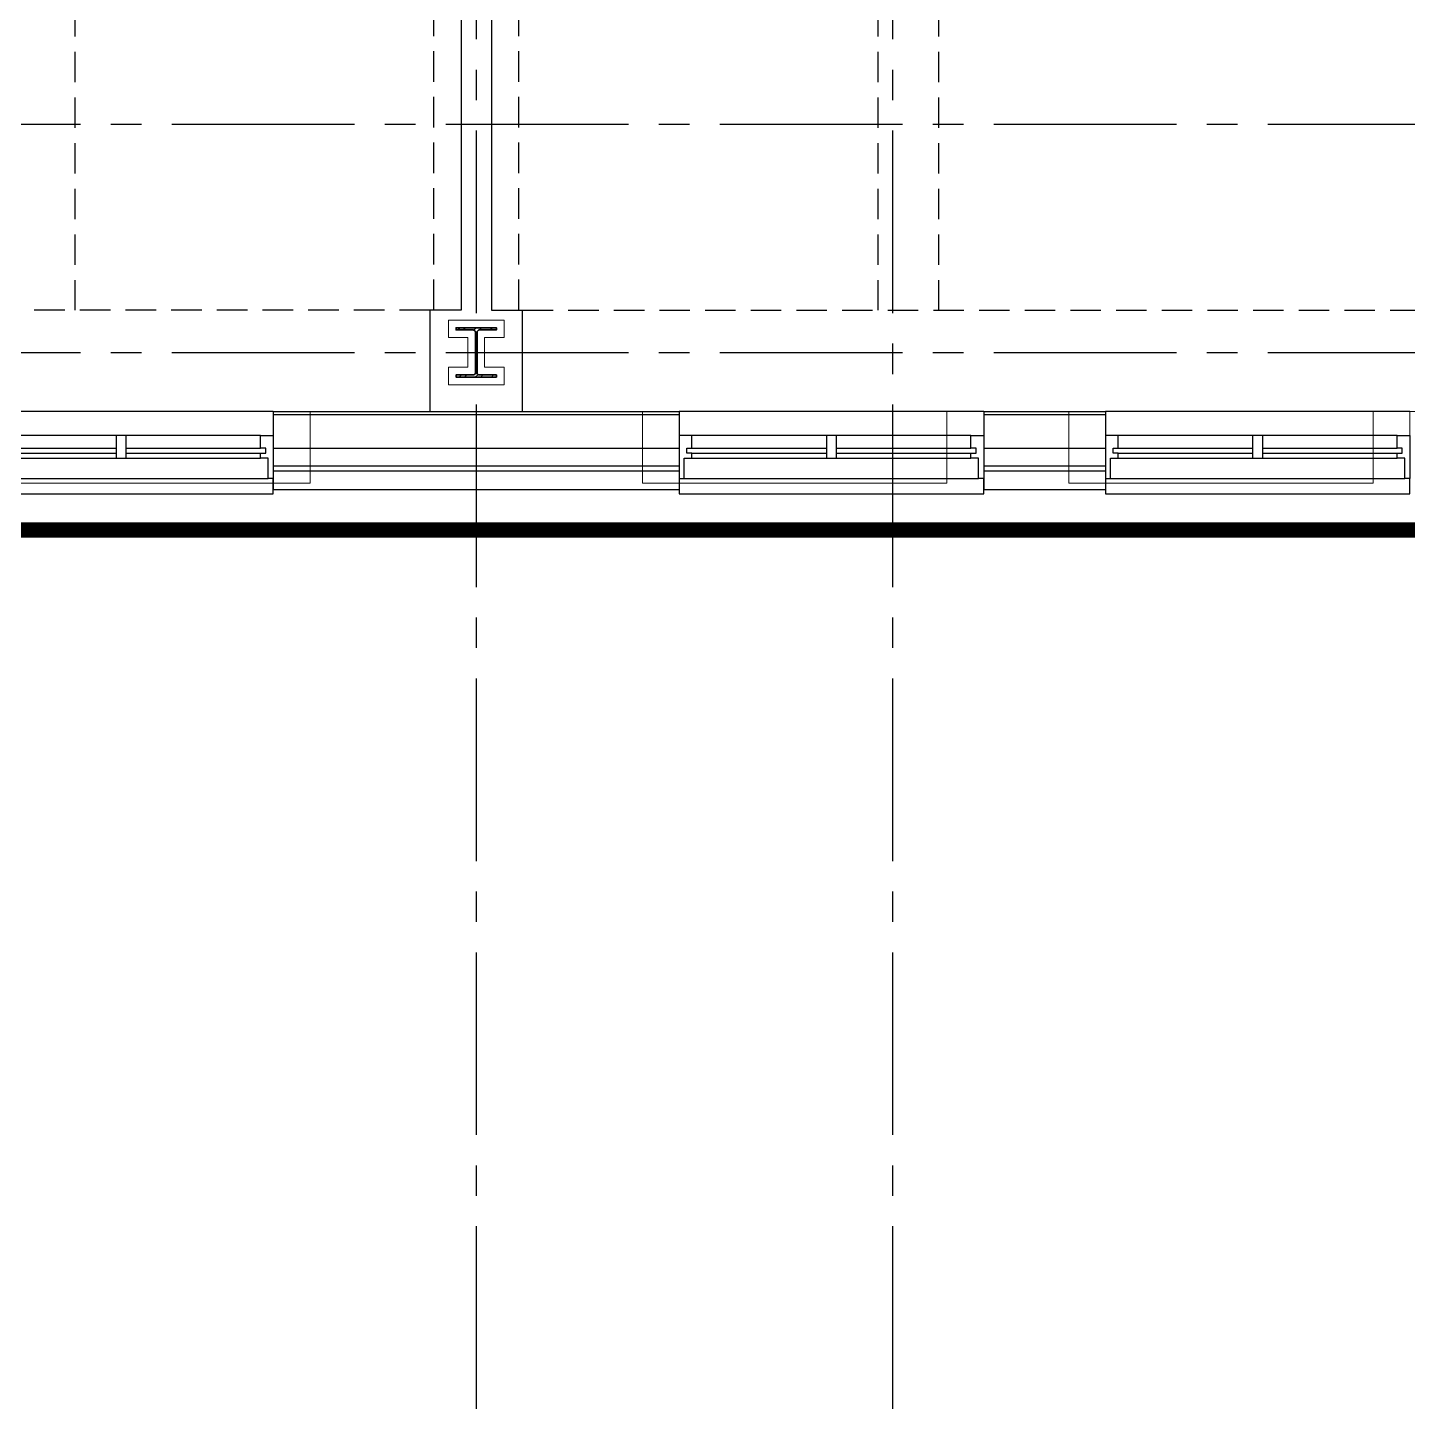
# Model space of a CAD drawing. Header units: inches. Extents: x 18000 to 22048, y 0 to 3165.
# Drawn here: x 19927.7 to 20199.6, y 632.2 to 908.2 of the extents above; entities that cross this region are included whole.
import ezdxf

# ---------------------------------------------------------------- set-up
doc = ezdxf.new("R2010")
doc.units = ezdxf.units.IN
doc.header["$LTSCALE"] = 48
doc.header["$MEASUREMENT"] = 0
for name, pattern in [('CENTER2', [1.125, 0.75, -0.125, 0.125, -0.125]), ('HIDDEN', [0.375, 0.25, -0.125]), ('HIDDEN2', [0.1875, 0.125, -0.0625]), ('PHANTOM2', [1.25, 0.625, -0.125, 0.125, -0.125, 0.125, -0.125])]:
    doc.linetypes.add(name, pattern=pattern)
for name, color, linetype in [('_0_Objects', 8, 'Continuous'), ('A-Flor-Soffit', 8, 'HIDDEN2'), ('A-Glaz', 8, 'Continuous'), ('A-Glaz-Sill', 8, 'Continuous'), ('A-Grid(3-32)', 8, 'CENTER2'), ('A-Site-Property', 8, 'PHANTOM2'), ('A-Wall-Full', 8, 'Continuous'), ('A-Wall-Hatch', 8, 'Continuous')]:
    doc.layers.add(name, color=color, linetype=linetype)
for name, color, linetype, lineweight in [('A-Detl-Hatch', 8, 'Continuous', 18), ('S-Detl-Hatch', 8, 'Continuous', 18), ('S-Detl-Wide', 8, 'Continuous', 35)]:
    doc.layers.add(name, color=color, linetype=linetype, lineweight=lineweight)
doc.layers.add('G-Anno-Nplt', color=8, linetype='Continuous', lineweight=18, plot=False)

# ---------------------------------------------------------------- blocks, each defined once
blk = doc.blocks.new('EXTERIOR WINDOW')
at = {"layer": 'A-Glaz'}
for p, q in [((3829.83, -10349.67), (3856.33, -10349.67)), ((3829.83, -10350.67), (3856.33, -10350.67)), ((3829.83, -10351.67), (3884.83, -10351.67)), ((3858.33, -10349.67), (3884.83, -10349.67)), ((3858.33, -10350.67), (3884.83, -10350.67))]:
    blk.add_line(p, q, dxfattribs=at)
for points in [[(3829.83, -10349.67), (3829.83, -10347.17), (3827.33, -10347.17), (3827.33, -10355.67), (3828.33, -10355.67), (3828.33, -10351.67), (3829.83, -10351.67), (3829.83, -10350.67), (3828.83, -10350.67), (3828.83, -10349.67), (3829.83, -10349.67)], [(3884.83, -10349.67), (3884.83, -10347.17), (3887.33, -10347.17), (3887.33, -10355.67), (3886.33, -10355.67), (3886.33, -10351.67), (3884.83, -10351.67), (3884.83, -10350.67), (3885.83, -10350.67), (3885.83, -10349.67), (3884.83, -10349.67)]]:
    blk.add_lwpolyline(points, dxfattribs=at)
blk.add_lwpolyline([(3858.33, -10347.17), (3856.33, -10347.17), (3856.33, -10351.67), (3858.33, -10351.67)], close=True, dxfattribs=at)
at = {"layer": 'A-Glaz-Sill'}
for p, q in [((3887.33, -10342.42), (3827.33, -10342.42)), ((3884.83, -10347.17), (3829.83, -10347.17)), ((3828.33, -10355.67), (3886.33, -10355.67))]:
    blk.add_line(p, q, dxfattribs=at)
blk.add_lwpolyline([(3827.33, -10355.67), (3827.33, -10358.67), (3887.33, -10358.67), (3887.33, -10355.67)], dxfattribs=at)
blk = doc.blocks.new('3RD FLOOR CORE & SHELL')
at = {"layer": 'A-Wall-Full'}
for p, q in [((-2039.5, -15209.38), (-2039.5, -15224.75)), ((-2039.5, -15209.38), (-1959.5, -15209.38)), ((-1959.5, -15209.34), (-1959.5, -15224.71)), ((-1899.5, -15209.34), (-1899.5, -15224.71)), ((-1899.5, -15209.38), (-1875.5, -15209.38)), ((-1875.5, -15209.34), (-1875.5, -15224.71)), ((-2039.5, -15224.75), (-1959.5, -15224.75)), ((-1899.5, -15224.75), (-1875.5, -15224.75))]:
    blk.add_line(p, q, dxfattribs=at)
at = {"layer": 'A-Wall-Hatch'}
for p, q in [((-2039.5, -15210), (-1959.5, -15210)), ((-1899.5, -15210), (-1875.5, -15210)), ((-2039.5, -15216.62), (-1959.5, -15216.62)), ((-1899.5, -15216.62), (-1875.5, -15216.62)), ((-2039.5, -15220.12), (-1959.5, -15220.12)), ((-2039.5, -15221.12), (-1959.5, -15221.12)), ((-1899.5, -15220.12), (-1875.5, -15220.12)), ((-1899.5, -15221.12), (-1875.5, -15221.12))]:
    blk.add_line(p, q, dxfattribs=at)
for p in [(-5926.83, -4866.95), (-5786.83, -4866.95), (-5702.83, -4866.95)]:
    blk.add_blockref('EXTERIOR WINDOW', p)
blk = doc.blocks.new('*U9')
at = {"layer": 'A-Detl-Hatch'}
h = blk.add_hatch(dxfattribs=at)
h.set_pattern_fill('ANSI32', color=256, scale=6, style=0)
h.set_pattern_definition([(45, (0, -4.865), (-1.591, 1.591), []), (45, (1.0607, -4.865), (-1.591, 1.591), [])])
edge = h.paths.add_edge_path()
edge.add_line((3.98, -9.73), (3.98, -9.295))
edge.add_line((3.98, -9.295), (0.645, -9.295))
edge.add_arc((0.645, -8.795), 0.5, 180, 270, ccw=False)
edge.add_line((0.145, -8.795), (0.145, -0.935))
edge.add_arc((0.645, -0.935), 0.5, 90, 180, ccw=False)
edge.add_line((0.645, -0.435), (3.98, -0.435))
edge.add_line((3.98, -0.435), (3.98, 0))
edge.add_line((3.98, 0), (-3.98, 0))
edge.add_line((-3.98, 0), (-3.98, -0.435))
edge.add_line((-3.98, -0.435), (-0.645, -0.435))
edge.add_arc((-0.645, -0.935), 0.5, 0, 90, ccw=False)
edge.add_line((-0.145, -0.935), (-0.145, -8.795))
edge.add_arc((-0.645, -8.795), 0.5, -90, 0, ccw=False)
edge.add_line((-0.645, -9.295), (-3.98, -9.295))
edge.add_line((-3.98, -9.295), (-3.98, -9.73))
edge.add_line((-3.98, -9.73), (3.98, -9.73))
at = {"linetype": 'ByBlock'}
blk.add_lwpolyline([(3.98, -9.73), (3.98, -9.295), (0.645, -9.295, -0.4142136), (0.145, -8.795), (0.145, -0.935, -0.4142136), (0.645, -0.435), (3.98, -0.435), (3.98, 0), (-3.98, 0), (-3.98, -0.435), (-0.645, -0.435, -0.4142136), (-0.145, -0.935), (-0.145, -8.795, -0.4142136), (-0.645, -9.295), (-3.98, -9.295), (-3.98, -9.73)], format="xyb", close=True, dxfattribs=at)
blk = doc.blocks.new('W10X33')
at = {"layer": 'S-Detl-Hatch'}
blk.add_lwpolyline([(13773.28, -7309.78), (13773.28, -7306.34), (13769.45, -7306.34), (13769.45, -7300.48), (13773.28, -7300.48), (13773.28, -7297.05), (13762.32, -7297.05), (13762.32, -7300.48), (13766.16, -7300.48), (13766.16, -7306.34), (13762.32, -7306.34), (13762.32, -7309.78)], close=True, dxfattribs=at)
at = {"layer": 'S-Detl-Wide'}
blk.add_blockref('*U9', (13767.8, -7298.55), dxfattribs=at)
blk = doc.blocks.new('3RD FLOOR - STRUCTURAL GRID')
at = {"layer": 'A-Grid(3-32)'}
for p, q in [((-1999.5, -13426.01), (-1999.5, -15409.77)), ((-1917.5, -13426.01), (-1917.5, -15409.77)), ((-3895.5, -15152.75), (-87.5, -15152.75)), ((-3895.5, -15197.75), (-87.5, -15197.75))]:
    blk.add_line(p, q, dxfattribs=at)
blk.add_blockref('W10X33', (-15767.3, -7894.34))
blk = doc.blocks.new('King Studio 1')
at = {"layer": 'A-Flor-Soffit'}
for p, q in [((8.36, 260.64), (8.36, 146.75)), ((9.12, 260.64), (188.88, 260.64)), ((79.12, 146.75), (79.12, 260.64)), ((91.12, 146.75), (91.12, 260.64))]:
    blk.add_line(p, q, dxfattribs=at)
at = {"layer": 'A-Wall-Full'}
for p, q in [((9.12, 280.62), (9.12, 260.64)), ((3, 146.75), (3, 260.64)), ((3, 260.64), (9.12, 260.64))]:
    blk.add_line(p, q, dxfattribs=at)
at = {"layer": 'G-Anno-Nplt'}
blk.add_line((9.12, 280.62), (215.02, 280.62), dxfattribs=at)
for points in [[(40, 280.62), (100, 280.62), (100, 296.87), (40, 296.87)], [(124, 280.59), (184, 280.59), (184, 296.87), (124, 296.87)], [(32.75, 294.75), (92.75, 294.75), (92.75, 280.62), (32.75, 280.62)], [(116.75, 294.75), (176.75, 294.75), (176.75, 280.62), (116.75, 280.62)]]:
    blk.add_lwpolyline(points, close=True, dxfattribs=at)

msp = doc.modelspace()

# ---------------------------------------------------------------- linework, layer by layer
at = {"layer": 'A-Site-Property', "const_width": 3}
msp.add_lwpolyline([(18860, 809.26, 0.000391), (18716, 809.14, 0.00127), (18248, 807.22), (18248, 1672.12), (18248, 2571.99), (21651.75, 1937.56, 0.002707), (21800, 1910.76), (21800, 809.26), (18860, 809.26)], format="xyb", dxfattribs=at)

# ---------------------------------------------------------------- block references
at = {"layer": '_0_Objects', "linetype": 'HIDDEN'}
msp.add_blockref('3RD FLOOR - STRUCTURAL GRID', (22015.5, 16042.01), dxfattribs=at)
at = {"layer": '_0_Objects'}
msp.add_blockref('3RD FLOOR CORE & SHELL', (22015.5, 16042.01), dxfattribs=at)
at = {"layer": '_0_Objects', "rotation": 180}
msp.add_blockref('King Studio 1', (20016, 1113.26), dxfattribs=at)
at = {"layer": '_0_Objects', "xscale": -1, "rotation": 180}
msp.add_blockref('King Studio 1', (20016, 1113.26), dxfattribs=at)

doc.saveas('drawing.dxf')
